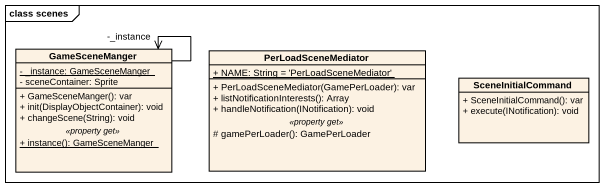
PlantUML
@startuml
mainframe class scenes
hide circle
hide empty members
skinparam classAttributeIconSize 0
class GameSceneManger {
  {static} - _instance: GameSceneManger
  - sceneContainer: Sprite
  --
  + GameSceneManger(): var
  + init(DisplayObjectContainer): void
  + changeScene(String): void
  .. <<property get>> ..
  {static} + instance(): GameSceneManger
}
class PerLoadSceneMediator {
  {static} + NAME: String = 'PerLoadSceneMediator'
  --
  + PerLoadSceneMediator(GamePerLoader): var
  + listNotificationInterests(): Array
  + handleNotification(INotification): void
  .. <<property get>> ..
  # gamePerLoader(): GamePerLoader
}
class SceneInitialCommand {
  + SceneInitialCommand(): var
  + execute(INotification): void
}
GameSceneManger --> "-_instance" GameSceneManger
@enduml
